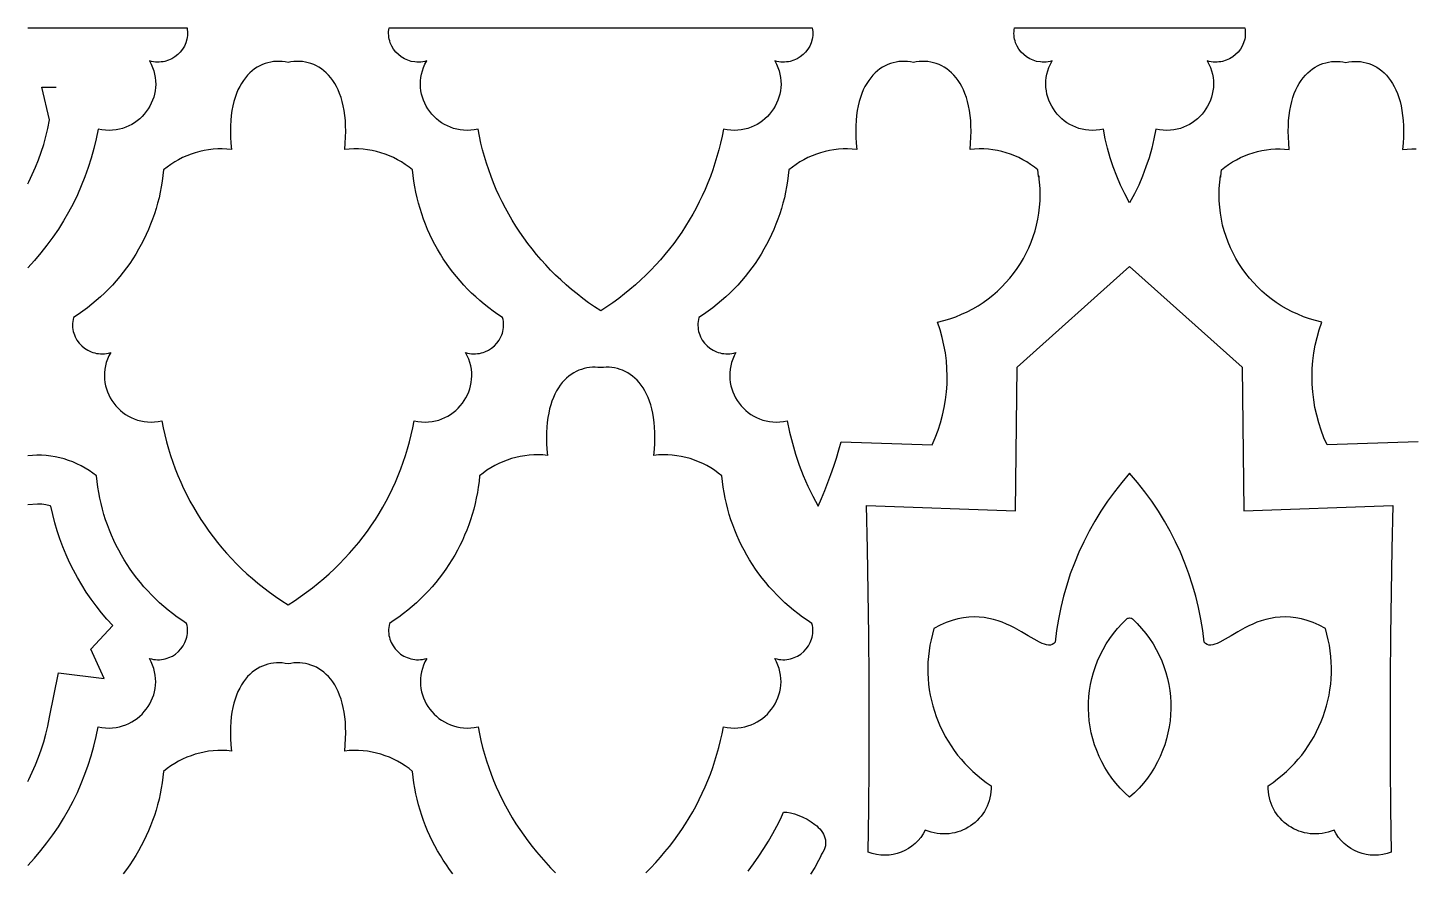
# Model space of a CAD drawing. Extents: x 50 to 3710, y -977 to -877.
# Drawn here: x 2083.3 to 2168.5, y -928.9 to -877.1 of the extents above; entities that cross this region are included whole.
import ezdxf

# ---------------------------------------------------------------- set-up
doc = ezdxf.new("R2010")
doc.units = 0
doc.layers.add('LAYER_1', color=18, linetype='CONTINUOUS')

msp = doc.modelspace()

# ---------------------------------------------------------------- linework, layer by layer
at = {"layer": 'LAYER_1'}
for points in [[(2083.276, -877.083), (2093.075, -877.083), (2093.094, -877.205), (2093.105, -877.325), (2093.107, -877.444), (2093.101, -877.561), (2093.088, -877.676), (2093.067, -877.789), (2093.004, -878.007), (2092.914, -878.213), (2092.799, -878.404), (2092.662, -878.58), (2092.505, -878.738), (2092.329, -878.876), (2092.137, -878.992), (2091.931, -879.085), (2091.713, -879.151), (2091.6, -879.174), (2091.484, -879.19), (2091.367, -879.198), (2091.248, -879.199), (2091.128, -879.191), (2091.007, -879.176), (2090.884, -879.152), (2090.761, -879.119), (2090.869, -879.323), (2090.959, -879.529), (2091.031, -879.736), (2091.085, -879.944), (2091.123, -880.151), (2091.144, -880.358), (2091.15, -880.563), (2091.14, -880.766), (2091.116, -880.966), (2091.077, -881.163), (2091.024, -881.356), (2090.958, -881.544), (2090.879, -881.727), (2090.788, -881.904), (2090.684, -882.074), (2090.57, -882.237), (2090.445, -882.392), (2090.309, -882.538), (2090.164, -882.675), (2090.009, -882.803), (2089.846, -882.92), (2089.674, -883.025), (2089.494, -883.119), (2089.307, -883.2), (2089.113, -883.268), (2088.913, -883.322), (2088.707, -883.362), (2088.496, -883.387), (2088.279, -883.396), (2088.059, -883.389), (2087.834, -883.364), (2087.607, -883.322), (2087.486, -883.921), (2087.345, -884.513), (2087.182, -885.098), (2087, -885.675), (2086.796, -886.244), (2086.573, -886.805), (2086.329, -887.356), (2086.066, -887.899), (2085.783, -888.431), (2085.481, -888.953), (2085.16, -889.464), (2084.82, -889.964), (2084.462, -890.452), (2084.085, -890.928), (2083.689, -891.391), (2083.276, -891.842)], [(2168.803, -902.531), (2163.21, -902.734), (2163.014, -902.285), (2162.841, -901.829), (2162.691, -901.366), (2162.565, -900.899), (2162.461, -900.427), (2162.382, -899.951), (2162.325, -899.473), (2162.292, -898.993), (2162.283, -898.512), (2162.297, -898.031), (2162.335, -897.55), (2162.396, -897.071), (2162.481, -896.595), (2162.589, -896.122), (2162.721, -895.652), (2162.877, -895.188), (2162.494, -895.091), (2162.119, -894.977), (2161.754, -894.846), (2161.397, -894.7), (2161.051, -894.538), (2160.715, -894.361), (2160.389, -894.17), (2160.074, -893.966), (2159.77, -893.747), (2159.477, -893.516), (2159.196, -893.273), (2158.928, -893.018), (2158.672, -892.751), (2158.429, -892.473), (2158.199, -892.186), (2157.983, -891.888), (2157.78, -891.581), (2157.592, -891.265), (2157.418, -890.941), (2157.26, -890.609), (2157.117, -890.269), (2156.989, -889.923), (2156.877, -889.57), (2156.782, -889.212), (2156.703, -888.848), (2156.642, -888.479), (2156.598, -888.106), (2156.571, -887.729), (2156.563, -887.349), (2156.573, -886.966), (2156.602, -886.581), (2156.65, -886.194), (2156.65, -886.269), (2156.663, -886.202), (2156.702, -885.829), (2156.923, -885.652), (2157.151, -885.488), (2157.387, -885.335), (2157.629, -885.196), (2157.878, -885.069), (2158.133, -884.956), (2158.392, -884.855), (2158.657, -884.768), (2158.926, -884.694), (2159.198, -884.634), (2159.474, -884.588), (2159.752, -884.556), (2160.032, -884.538), (2160.314, -884.534), (2160.596, -884.544), (2160.879, -884.569), (2160.844, -884.181), (2160.823, -883.808), (2160.816, -883.451), (2160.822, -883.109), (2160.84, -882.783), (2160.87, -882.471), (2160.913, -882.174), (2160.966, -881.893), (2161.03, -881.625), (2161.105, -881.373), (2161.189, -881.134), (2161.282, -880.91), (2161.384, -880.7), (2161.495, -880.504), (2161.613, -880.322), (2161.739, -880.154), (2161.872, -879.999), (2162.011, -879.857), (2162.156, -879.729), (2162.306, -879.614), (2162.462, -879.512), (2162.622, -879.423), (2162.786, -879.347), (2162.953, -879.283), (2163.124, -879.232), (2163.297, -879.193), (2163.472, -879.167), (2163.649, -879.152), (2163.827, -879.15), (2164.005, -879.159), (2164.184, -879.18), (2164.362, -879.212), (2164.541, -879.18), (2164.72, -879.159), (2164.898, -879.15), (2165.076, -879.152), (2165.253, -879.167), (2165.428, -879.193), (2165.601, -879.232), (2165.772, -879.283), (2165.939, -879.347), (2166.103, -879.423), (2166.263, -879.512), (2166.419, -879.614), (2166.569, -879.729), (2166.714, -879.857), (2166.853, -879.999), (2166.986, -880.154), (2167.112, -880.322), (2167.23, -880.504), (2167.341, -880.7), (2167.443, -880.91), (2167.536, -881.134), (2167.62, -881.373), (2167.695, -881.625), (2167.759, -881.893), (2167.812, -882.174), (2167.854, -882.471), (2167.885, -882.783), (2167.903, -883.109), (2167.909, -883.451), (2167.902, -883.808), (2167.881, -884.181), (2167.845, -884.569), (2168.128, -884.544), (2168.411, -884.534), (2168.693, -884.538)], [(2083.276, -886.682), (2083.343, -886.556), (2083.559, -886.111), (2083.759, -885.658), (2083.942, -885.198), (2084.109, -884.73), (2084.26, -884.255), (2084.393, -883.773), (2084.51, -883.285), (2084.62, -882.739), (2084.149, -880.737), (2085.023, -880.737)], [(2121.3, -929.025), (2121.608, -928.717), (2121.907, -928.402), (2122.197, -928.08), (2122.477, -927.751), (2122.749, -927.417), (2123.012, -927.076), (2123.265, -926.729), (2123.509, -926.376), (2123.743, -926.017), (2123.968, -925.653), (2124.184, -925.283), (2124.389, -924.908), (2124.585, -924.528), (2124.771, -924.143), (2124.947, -923.753), (2125.113, -923.359), (2125.269, -922.96), (2125.415, -922.557), (2125.551, -922.149), (2125.676, -921.738), (2125.791, -921.323), (2125.895, -920.904), (2125.989, -920.482), (2126.072, -920.057), (2126.3, -920.099), (2126.524, -920.123), (2126.745, -920.131), (2126.961, -920.121), (2127.173, -920.097), (2127.379, -920.057), (2127.579, -920.002), (2127.773, -919.934), (2127.96, -919.853), (2128.139, -919.759), (2128.311, -919.654), (2128.475, -919.537), (2128.63, -919.41), (2128.775, -919.273), (2128.911, -919.126), (2129.036, -918.971), (2129.15, -918.808), (2129.253, -918.638), (2129.344, -918.461), (2129.423, -918.279), (2129.489, -918.09), (2129.542, -917.898), (2129.581, -917.701), (2129.606, -917.5), (2129.616, -917.297), (2129.61, -917.092), (2129.589, -916.886), (2129.551, -916.678), (2129.497, -916.471), (2129.425, -916.264), (2129.335, -916.058), (2129.227, -915.854), (2129.354, -915.887), (2129.479, -915.911), (2129.604, -915.927), (2129.728, -915.933), (2129.85, -915.932), (2129.97, -915.922), (2130.088, -915.904), (2130.204, -915.879), (2130.317, -915.847), (2130.427, -915.807), (2130.637, -915.708), (2130.832, -915.584), (2131.009, -915.438), (2131.166, -915.27), (2131.301, -915.085), (2131.411, -914.883), (2131.456, -914.776), (2131.495, -914.666), (2131.526, -914.554), (2131.549, -914.438), (2131.565, -914.32), (2131.572, -914.2), (2131.571, -914.078), (2131.562, -913.955), (2131.543, -913.83), (2131.515, -913.704), (2131.221, -913.51), (2130.935, -913.309), (2130.654, -913.101), (2130.381, -912.886), (2130.115, -912.663), (2129.856, -912.433), (2129.604, -912.197), (2129.36, -911.954), (2129.123, -911.705), (2128.893, -911.45), (2128.671, -911.189), (2128.457, -910.922), (2128.251, -910.649), (2128.053, -910.371), (2127.863, -910.088), (2127.681, -909.799), (2127.507, -909.506), (2127.342, -909.207), (2127.185, -908.905), (2127.037, -908.597), (2126.898, -908.286), (2126.768, -907.971), (2126.646, -907.651), (2126.534, -907.328), (2126.431, -907.002), (2126.337, -906.672), (2126.252, -906.339), (2126.177, -906.003), (2126.112, -905.664), (2126.056, -905.323), (2126.01, -904.979), (2125.974, -904.633), (2125.754, -904.456), (2125.526, -904.291), (2125.29, -904.139), (2125.048, -904), (2124.799, -903.873), (2124.544, -903.76), (2124.284, -903.659), (2124.02, -903.572), (2123.751, -903.498), (2123.478, -903.438), (2123.203, -903.392), (2122.925, -903.36), (2122.645, -903.341), (2122.363, -903.338), (2122.08, -903.348), (2121.797, -903.373), (2121.831, -902.999), (2121.852, -902.639), (2121.861, -902.294), (2121.857, -901.963), (2121.841, -901.646), (2121.814, -901.343), (2121.776, -901.053), (2121.727, -900.778), (2121.669, -900.516), (2121.601, -900.268), (2121.523, -900.033), (2121.437, -899.811), (2121.342, -899.603), (2121.24, -899.407), (2121.13, -899.225), (2121.013, -899.055), (2120.889, -898.898), (2120.759, -898.753), (2120.623, -898.621), (2120.482, -898.501), (2120.336, -898.394), (2120.185, -898.298), (2120.03, -898.215), (2119.872, -898.143), (2119.71, -898.083), (2119.546, -898.034), (2119.379, -897.997), (2119.21, -897.971), (2119.04, -897.957), (2118.869, -897.953), (2118.697, -897.961), (2118.525, -897.979), (2118.352, -897.961), (2118.18, -897.953), (2118.009, -897.957), (2117.839, -897.971), (2117.67, -897.997), (2117.503, -898.034), (2117.339, -898.083), (2117.177, -898.143), (2117.019, -898.215), (2116.864, -898.298), (2116.713, -898.394), (2116.567, -898.501), (2116.426, -898.621), (2116.29, -898.753), (2116.16, -898.898), (2116.036, -899.055), (2115.919, -899.225), (2115.809, -899.407), (2115.707, -899.603), (2115.612, -899.811), (2115.526, -900.033), (2115.448, -900.268), (2115.38, -900.516), (2115.322, -900.778), (2115.273, -901.053), (2115.235, -901.343), (2115.208, -901.646), (2115.192, -901.963), (2115.188, -902.294), (2115.197, -902.639), (2115.218, -902.999), (2115.252, -903.373), (2114.969, -903.348), (2114.686, -903.338), (2114.404, -903.341), (2114.124, -903.36), (2113.846, -903.392), (2113.571, -903.438), (2113.298, -903.498), (2113.029, -903.572), (2112.765, -903.659), (2112.505, -903.76), (2112.25, -903.873), (2112.002, -904), (2111.759, -904.139), (2111.523, -904.291), (2111.295, -904.456), (2111.075, -904.633), (2111.039, -904.979), (2110.993, -905.323), (2110.937, -905.664), (2110.872, -906.003), (2110.797, -906.339), (2110.712, -906.672), (2110.618, -907.002), (2110.515, -907.328), (2110.403, -907.651), (2110.281, -907.971), (2110.151, -908.286), (2110.012, -908.597), (2109.864, -908.905), (2109.707, -909.207), (2109.542, -909.506), (2109.368, -909.799), (2109.186, -910.088), (2108.996, -910.371), (2108.798, -910.649), (2108.592, -910.922), (2108.378, -911.189), (2108.156, -911.45), (2107.926, -911.705), (2107.689, -911.954), (2107.445, -912.197), (2107.193, -912.433), (2106.934, -912.663), (2106.668, -912.886), (2106.395, -913.101), (2106.114, -913.309), (2105.828, -913.51), (2105.534, -913.704), (2105.506, -913.83), (2105.487, -913.955), (2105.478, -914.078), (2105.477, -914.2), (2105.484, -914.32), (2105.5, -914.438), (2105.523, -914.554), (2105.554, -914.666), (2105.593, -914.776), (2105.638, -914.883), (2105.748, -915.085), (2105.883, -915.27), (2106.04, -915.438), (2106.217, -915.584), (2106.412, -915.708), (2106.622, -915.807), (2106.732, -915.847), (2106.845, -915.879), (2106.961, -915.904), (2107.079, -915.922), (2107.199, -915.932), (2107.321, -915.933), (2107.445, -915.927), (2107.57, -915.911), (2107.695, -915.887), (2107.822, -915.854), (2107.714, -916.058), (2107.624, -916.264), (2107.552, -916.471), (2107.498, -916.678), (2107.46, -916.886), (2107.439, -917.092), (2107.433, -917.297), (2107.443, -917.5), (2107.468, -917.701), (2107.507, -917.898), (2107.56, -918.09), (2107.626, -918.279), (2107.705, -918.461), (2107.796, -918.638), (2107.899, -918.808), (2108.013, -918.971), (2108.138, -919.126), (2108.274, -919.273), (2108.419, -919.41), (2108.574, -919.537), (2108.738, -919.654), (2108.91, -919.759), (2109.089, -919.853), (2109.276, -919.934), (2109.47, -920.002), (2109.67, -920.057), (2109.876, -920.097), (2110.088, -920.121), (2110.304, -920.131), (2110.525, -920.123), (2110.749, -920.099), (2110.977, -920.057), (2111.06, -920.482), (2111.154, -920.904), (2111.258, -921.323), (2111.373, -921.738), (2111.498, -922.149), (2111.634, -922.557), (2111.78, -922.96), (2111.936, -923.359), (2112.102, -923.753), (2112.278, -924.143), (2112.464, -924.528), (2112.66, -924.908), (2112.865, -925.283), (2113.081, -925.653), (2113.306, -926.017), (2113.54, -926.376), (2113.784, -926.729), (2114.037, -927.076), (2114.3, -927.417), (2114.572, -927.751), (2114.852, -928.08), (2115.142, -928.402), (2115.441, -928.717), (2115.749, -929.025)], [(2083.276, -928.576), (2083.689, -928.125), (2084.085, -927.662), (2084.462, -927.186), (2084.82, -926.698), (2085.16, -926.198), (2085.482, -925.687), (2085.784, -925.165), (2086.066, -924.633), (2086.329, -924.091), (2086.573, -923.539), (2086.796, -922.978), (2087, -922.409), (2087.182, -921.832), (2087.345, -921.247), (2087.486, -920.655), (2087.607, -920.057), (2087.834, -920.099), (2088.059, -920.123), (2088.279, -920.131), (2088.496, -920.121), (2088.707, -920.097), (2088.913, -920.057), (2089.113, -920.002), (2089.307, -919.934), (2089.494, -919.853), (2089.674, -919.759), (2089.846, -919.654), (2090.009, -919.537), (2090.164, -919.41), (2090.309, -919.273), (2090.445, -919.126), (2090.57, -918.971), (2090.684, -918.808), (2090.788, -918.638), (2090.879, -918.461), (2090.958, -918.279), (2091.024, -918.09), (2091.077, -917.898), (2091.116, -917.701), (2091.14, -917.5), (2091.15, -917.297), (2091.144, -917.092), (2091.123, -916.886), (2091.085, -916.678), (2091.031, -916.471), (2090.959, -916.264), (2090.869, -916.058), (2090.761, -915.854), (2090.888, -915.887), (2091.014, -915.911), (2091.139, -915.927), (2091.262, -915.933), (2091.384, -915.932), (2091.505, -915.922), (2091.623, -915.904), (2091.738, -915.879), (2091.851, -915.847), (2091.962, -915.807), (2092.172, -915.708), (2092.366, -915.584), (2092.543, -915.438), (2092.7, -915.27), (2092.835, -915.085), (2092.945, -914.883), (2092.991, -914.776), (2093.029, -914.666), (2093.06, -914.554), (2093.083, -914.438), (2093.099, -914.32), (2093.107, -914.2), (2093.106, -914.078), (2093.096, -913.955), (2093.077, -913.83), (2093.049, -913.704), (2092.756, -913.51), (2092.469, -913.309), (2092.189, -913.101), (2091.916, -912.886), (2091.649, -912.663), (2091.39, -912.433), (2091.139, -912.197), (2090.894, -911.954), (2090.657, -911.705), (2090.427, -911.45), (2090.206, -911.189), (2089.992, -910.922), (2089.785, -910.649), (2089.587, -910.371), (2089.397, -910.088), (2089.215, -909.799), (2089.041, -909.506), (2088.876, -909.207), (2088.72, -908.905), (2088.572, -908.597), (2088.432, -908.286), (2088.302, -907.971), (2088.18, -907.651), (2088.068, -907.328), (2087.965, -907.002), (2087.871, -906.672), (2087.786, -906.339), (2087.711, -906.003), (2087.646, -905.664), (2087.59, -905.323), (2087.544, -904.979), (2087.508, -904.633), (2087.282, -904.46), (2087.048, -904.298), (2086.808, -904.149), (2086.56, -904.013), (2086.307, -903.889), (2086.049, -903.778), (2085.785, -903.68), (2085.517, -903.594), (2085.246, -903.522), (2084.97, -903.463), (2084.692, -903.418), (2084.412, -903.386), (2084.129, -903.368), (2083.845, -903.364), (2083.561, -903.374), (2083.276, -903.398)], [(2083.276, -923.416), (2083.343, -923.29), (2083.559, -922.845), (2083.759, -922.392), (2083.942, -921.932), (2084.109, -921.464), (2084.26, -920.989), (2084.393, -920.508), (2084.51, -920.02), (2084.62, -919.473), (2085.171, -916.735), (2087.982, -917.08), (2087.168, -915.288), (2088.509, -913.835), (2088.153, -913.445), (2087.812, -913.044), (2087.486, -912.631), (2087.175, -912.209), (2086.88, -911.777), (2086.6, -911.335), (2086.336, -910.885), (2086.087, -910.425), (2085.856, -909.958), (2085.64, -909.483), (2085.442, -909), (2085.26, -908.511), (2085.095, -908.015), (2084.948, -907.513), (2084.818, -907.006), (2084.706, -906.493), (2084.653, -906.475), (2084.399, -906.414), (2084.139, -906.378), (2083.877, -906.368), (2083.276, -906.404)], [(2109.435, -929.094), (2109.228, -928.822), (2109.03, -928.543), (2108.84, -928.26), (2108.658, -927.972), (2108.485, -927.678), (2108.319, -927.38), (2108.163, -927.077), (2108.015, -926.77), (2107.875, -926.458), (2107.745, -926.143), (2107.624, -925.824), (2107.511, -925.501), (2107.408, -925.174), (2107.314, -924.844), (2107.23, -924.511), (2107.155, -924.175), (2107.089, -923.837), (2107.033, -923.495), (2106.988, -923.151), (2106.952, -922.805), (2106.731, -922.628), (2106.503, -922.464), (2106.267, -922.312), (2106.025, -922.172), (2105.776, -922.046), (2105.522, -921.932), (2105.262, -921.832), (2104.997, -921.744), (2104.728, -921.671), (2104.456, -921.611), (2104.18, -921.564), (2103.902, -921.532), (2103.622, -921.514), (2103.34, -921.51), (2103.058, -921.52), (2102.775, -921.546), (2102.81, -921.157), (2102.831, -920.785), (2102.838, -920.428), (2102.833, -920.086), (2102.814, -919.759), (2102.784, -919.447), (2102.741, -919.151), (2102.688, -918.869), (2102.624, -918.602), (2102.55, -918.349), (2102.465, -918.111), (2102.372, -917.887), (2102.27, -917.677), (2102.159, -917.481), (2102.041, -917.298), (2101.915, -917.13), (2101.782, -916.975), (2101.643, -916.834), (2101.498, -916.705), (2101.348, -916.59), (2101.192, -916.488), (2101.033, -916.399), (2100.869, -916.323), (2100.701, -916.259), (2100.531, -916.208), (2100.357, -916.17), (2100.182, -916.143), (2100.005, -916.128), (2099.828, -916.126), (2099.649, -916.135), (2099.47, -916.156), (2099.292, -916.189), (2099.113, -916.156), (2098.934, -916.135), (2098.756, -916.126), (2098.578, -916.128), (2098.401, -916.143), (2098.226, -916.17), (2098.053, -916.208), (2097.882, -916.259), (2097.715, -916.323), (2097.551, -916.399), (2097.391, -916.488), (2097.235, -916.59), (2097.085, -916.705), (2096.94, -916.834), (2096.801, -916.975), (2096.668, -917.13), (2096.542, -917.298), (2096.424, -917.481), (2096.314, -917.677), (2096.211, -917.887), (2096.118, -918.111), (2096.034, -918.349), (2095.959, -918.602), (2095.895, -918.869), (2095.842, -919.151), (2095.8, -919.447), (2095.769, -919.759), (2095.751, -920.086), (2095.745, -920.428), (2095.753, -920.785), (2095.774, -921.157), (2095.809, -921.546), (2095.526, -921.52), (2095.243, -921.51), (2094.961, -921.514), (2094.681, -921.532), (2094.403, -921.564), (2094.128, -921.611), (2093.855, -921.671), (2093.586, -921.744), (2093.322, -921.832), (2093.062, -921.932), (2092.807, -922.046), (2092.558, -922.172), (2092.316, -922.312), (2092.08, -922.464), (2091.852, -922.628), (2091.632, -922.805), (2091.596, -923.151), (2091.55, -923.495), (2091.494, -923.837), (2091.429, -924.175), (2091.354, -924.511), (2091.269, -924.844), (2091.175, -925.174), (2091.072, -925.501), (2090.96, -925.824), (2090.838, -926.143), (2090.708, -926.458), (2090.569, -926.77), (2090.421, -927.077), (2090.264, -927.38), (2090.099, -927.678), (2089.925, -927.972), (2089.743, -928.26), (2089.553, -928.543), (2089.355, -928.822), (2089.149, -929.094)], [(2127.59, -928.927), (2127.929, -928.473), (2128.253, -928.012), (2128.56, -927.548), (2128.847, -927.083), (2129.113, -926.623), (2129.356, -926.169), (2129.575, -925.727), (2129.766, -925.299), (2129.971, -925.312), (2130.2, -925.351), (2130.447, -925.415), (2130.704, -925.502), (2130.966, -925.611), (2131.224, -925.74), (2131.472, -925.889), (2131.702, -926.056), (2131.809, -926.146), (2131.909, -926.24), (2132.002, -926.338), (2132.085, -926.44), (2132.16, -926.545), (2132.224, -926.653), (2132.277, -926.765), (2132.318, -926.88), (2132.345, -926.998), (2132.36, -927.118), (2132.359, -927.241), (2132.343, -927.367), (2132.311, -927.494), (2132.261, -927.624), (2132.194, -927.756), (2132.107, -927.89), (2132.019, -928.086), (2131.92, -928.286), (2131.69, -928.699), (2131.423, -929.126)]]:
    msp.add_lwpolyline(points, dxfattribs=at)
for points in [[(2118.524, -894.488), (2118.148, -894.241), (2117.78, -893.985), (2117.42, -893.722), (2117.069, -893.451), (2116.726, -893.172), (2116.392, -892.885), (2116.066, -892.591), (2115.749, -892.29), (2115.441, -891.982), (2115.142, -891.667), (2114.852, -891.345), (2114.572, -891.017), (2114.3, -890.682), (2114.037, -890.341), (2113.784, -889.994), (2113.54, -889.641), (2113.306, -889.283), (2113.081, -888.918), (2112.865, -888.548), (2112.66, -888.173), (2112.464, -887.793), (2112.278, -887.408), (2112.102, -887.019), (2111.936, -886.624), (2111.78, -886.225), (2111.634, -885.822), (2111.498, -885.415), (2111.373, -885.004), (2111.258, -884.589), (2111.154, -884.17), (2111.06, -883.748), (2110.977, -883.322), (2110.749, -883.364), (2110.525, -883.389), (2110.304, -883.396), (2110.088, -883.387), (2109.876, -883.362), (2109.67, -883.322), (2109.47, -883.268), (2109.276, -883.2), (2109.089, -883.119), (2108.91, -883.025), (2108.738, -882.92), (2108.574, -882.803), (2108.419, -882.675), (2108.274, -882.538), (2108.138, -882.392), (2108.013, -882.237), (2107.899, -882.074), (2107.796, -881.904), (2107.705, -881.727), (2107.626, -881.544), (2107.56, -881.356), (2107.507, -881.163), (2107.468, -880.966), (2107.443, -880.766), (2107.433, -880.563), (2107.439, -880.358), (2107.46, -880.151), (2107.498, -879.944), (2107.552, -879.736), (2107.624, -879.529), (2107.714, -879.323), (2107.822, -879.119), (2107.699, -879.152), (2107.577, -879.176), (2107.455, -879.191), (2107.335, -879.199), (2107.216, -879.198), (2107.099, -879.19), (2106.871, -879.151), (2106.653, -879.085), (2106.446, -878.992), (2106.254, -878.876), (2106.079, -878.738), (2105.921, -878.58), (2105.784, -878.404), (2105.669, -878.213), (2105.58, -878.007), (2105.544, -877.899), (2105.516, -877.789), (2105.495, -877.676), (2105.482, -877.561), (2105.476, -877.444), (2105.479, -877.325), (2105.489, -877.205), (2105.508, -877.083), (2131.54, -877.083), (2131.56, -877.205), (2131.57, -877.325), (2131.572, -877.444), (2131.567, -877.561), (2131.553, -877.676), (2131.532, -877.789), (2131.469, -878.007), (2131.379, -878.213), (2131.265, -878.404), (2131.128, -878.58), (2130.97, -878.738), (2130.794, -878.876), (2130.602, -878.992), (2130.396, -879.085), (2130.178, -879.151), (2130.065, -879.174), (2129.95, -879.19), (2129.833, -879.198), (2129.714, -879.199), (2129.594, -879.191), (2129.472, -879.176), (2129.35, -879.152), (2129.227, -879.119), (2129.335, -879.323), (2129.424, -879.529), (2129.496, -879.736), (2129.551, -879.944), (2129.588, -880.151), (2129.61, -880.358), (2129.615, -880.563), (2129.606, -880.766), (2129.581, -880.966), (2129.542, -881.163), (2129.489, -881.356), (2129.423, -881.544), (2129.344, -881.727), (2129.253, -881.904), (2129.15, -882.074), (2129.036, -882.237), (2128.91, -882.392), (2128.775, -882.538), (2128.629, -882.675), (2128.475, -882.803), (2128.311, -882.92), (2128.139, -883.025), (2127.959, -883.119), (2127.772, -883.2), (2127.579, -883.268), (2127.378, -883.322), (2127.172, -883.362), (2126.961, -883.387), (2126.745, -883.396), (2126.524, -883.389), (2126.3, -883.364), (2126.072, -883.322), (2125.989, -883.748), (2125.895, -884.17), (2125.79, -884.589), (2125.676, -885.004), (2125.55, -885.415), (2125.415, -885.822), (2125.269, -886.225), (2125.113, -886.624), (2124.947, -887.019), (2124.771, -887.408), (2124.585, -887.793), (2124.389, -888.173), (2124.183, -888.548), (2123.968, -888.918), (2123.743, -889.283), (2123.509, -889.641), (2123.265, -889.994), (2123.012, -890.341), (2122.749, -890.682), (2122.477, -891.017), (2122.196, -891.345), (2121.906, -891.667), (2121.607, -891.982), (2121.299, -892.29), (2120.983, -892.591), (2120.657, -892.885), (2120.323, -893.172), (2119.98, -893.451), (2119.629, -893.722), (2119.269, -893.985), (2118.901, -894.241)], [(2151.06, -887.839), (2150.768, -887.304), (2150.504, -886.759), (2150.266, -886.205), (2150.054, -885.643), (2149.867, -885.074), (2149.704, -884.497), (2149.563, -883.913), (2149.445, -883.322), (2149.217, -883.364), (2148.992, -883.389), (2148.772, -883.396), (2148.556, -883.387), (2148.344, -883.362), (2148.138, -883.322), (2147.938, -883.268), (2147.744, -883.2), (2147.557, -883.119), (2147.377, -883.025), (2147.206, -882.92), (2147.042, -882.803), (2146.887, -882.675), (2146.742, -882.538), (2146.606, -882.392), (2146.481, -882.237), (2146.367, -882.074), (2146.264, -881.904), (2146.172, -881.727), (2146.093, -881.544), (2146.027, -881.356), (2145.975, -881.163), (2145.936, -880.966), (2145.911, -880.766), (2145.901, -880.563), (2145.907, -880.358), (2145.928, -880.151), (2145.966, -879.944), (2146.02, -879.736), (2146.092, -879.529), (2146.182, -879.323), (2146.29, -879.119), (2146.167, -879.152), (2146.044, -879.176), (2145.923, -879.191), (2145.803, -879.199), (2145.684, -879.198), (2145.567, -879.19), (2145.339, -879.151), (2145.12, -879.085), (2144.914, -878.992), (2144.722, -878.876), (2144.546, -878.738), (2144.389, -878.58), (2144.252, -878.404), (2144.137, -878.213), (2144.047, -878.007), (2144.012, -877.899), (2143.984, -877.789), (2143.963, -877.676), (2143.95, -877.561), (2143.944, -877.444), (2143.947, -877.325), (2143.957, -877.205), (2143.976, -877.083), (2151.06, -877.083), (2158.144, -877.083), (2158.164, -877.205), (2158.174, -877.325), (2158.176, -877.444), (2158.171, -877.561), (2158.157, -877.676), (2158.136, -877.789), (2158.073, -878.007), (2157.983, -878.213), (2157.869, -878.404), (2157.732, -878.58), (2157.574, -878.738), (2157.398, -878.876), (2157.206, -878.992), (2157, -879.085), (2156.782, -879.151), (2156.669, -879.174), (2156.554, -879.19), (2156.437, -879.198), (2156.318, -879.199), (2156.198, -879.191), (2156.076, -879.176), (2155.954, -879.152), (2155.831, -879.119), (2155.939, -879.323), (2156.028, -879.529), (2156.1, -879.736), (2156.155, -879.944), (2156.192, -880.151), (2156.214, -880.358), (2156.219, -880.563), (2156.21, -880.766), (2156.185, -880.966), (2156.146, -881.163), (2156.093, -881.356), (2156.027, -881.544), (2155.948, -881.727), (2155.857, -881.904), (2155.754, -882.074), (2155.639, -882.237), (2155.514, -882.392), (2155.379, -882.538), (2155.233, -882.675), (2155.079, -882.803), (2154.915, -882.92), (2154.743, -883.025), (2154.563, -883.119), (2154.376, -883.2), (2154.183, -883.268), (2153.982, -883.322), (2153.776, -883.362), (2153.565, -883.387), (2153.349, -883.396), (2153.128, -883.389), (2152.904, -883.364), (2152.676, -883.322), (2152.557, -883.913), (2152.417, -884.497), (2152.253, -885.074), (2152.066, -885.643), (2151.855, -886.205), (2151.617, -886.759), (2151.353, -887.304)], [(2099.292, -879.212), (2099.113, -879.18), (2098.934, -879.159), (2098.756, -879.15), (2098.578, -879.152), (2098.401, -879.167), (2098.226, -879.193), (2098.053, -879.232), (2097.882, -879.283), (2097.715, -879.347), (2097.551, -879.423), (2097.391, -879.512), (2097.235, -879.614), (2097.085, -879.729), (2096.94, -879.857), (2096.801, -879.999), (2096.668, -880.154), (2096.542, -880.322), (2096.424, -880.504), (2096.314, -880.7), (2096.211, -880.91), (2096.118, -881.134), (2096.034, -881.373), (2095.959, -881.625), (2095.895, -881.893), (2095.842, -882.174), (2095.8, -882.471), (2095.769, -882.783), (2095.751, -883.109), (2095.745, -883.451), (2095.753, -883.808), (2095.774, -884.181), (2095.809, -884.569), (2095.526, -884.544), (2095.243, -884.534), (2094.961, -884.538), (2094.681, -884.556), (2094.403, -884.588), (2094.128, -884.634), (2093.855, -884.694), (2093.586, -884.768), (2093.322, -884.855), (2093.062, -884.956), (2092.807, -885.069), (2092.558, -885.196), (2092.316, -885.335), (2092.08, -885.488), (2091.852, -885.652), (2091.632, -885.829), (2091.596, -886.175), (2091.55, -886.519), (2091.494, -886.86), (2091.429, -887.199), (2091.354, -887.535), (2091.269, -887.868), (2091.175, -888.198), (2091.072, -888.524), (2090.96, -888.847), (2090.838, -889.167), (2090.708, -889.482), (2090.569, -889.794), (2090.421, -890.101), (2090.264, -890.404), (2090.099, -890.702), (2089.925, -890.995), (2089.743, -891.284), (2089.553, -891.567), (2089.355, -891.845), (2089.149, -892.118), (2088.935, -892.385), (2088.713, -892.646), (2088.483, -892.902), (2088.246, -893.151), (2088.002, -893.393), (2087.75, -893.629), (2087.491, -893.859), (2087.225, -894.082), (2086.951, -894.297), (2086.671, -894.505), (2086.384, -894.706), (2086.091, -894.9), (2086.063, -895.026), (2086.044, -895.151), (2086.035, -895.274), (2086.034, -895.396), (2086.041, -895.517), (2086.057, -895.634), (2086.08, -895.75), (2086.111, -895.863), (2086.149, -895.972), (2086.195, -896.079), (2086.305, -896.281), (2086.44, -896.466), (2086.597, -896.634), (2086.774, -896.78), (2086.969, -896.904), (2087.179, -897.003), (2087.289, -897.043), (2087.402, -897.075), (2087.517, -897.1), (2087.636, -897.118), (2087.756, -897.128), (2087.878, -897.13), (2088.002, -897.123), (2088.126, -897.108), (2088.252, -897.083), (2088.379, -897.05), (2088.271, -897.254), (2088.181, -897.46), (2088.109, -897.667), (2088.055, -897.874), (2088.017, -898.082), (2087.996, -898.288), (2087.99, -898.493), (2088, -898.696), (2088.025, -898.897), (2088.064, -899.094), (2088.116, -899.286), (2088.182, -899.475), (2088.261, -899.657), (2088.353, -899.834), (2088.456, -900.005), (2088.57, -900.167), (2088.695, -900.322), (2088.831, -900.469), (2088.976, -900.606), (2089.131, -900.733), (2089.295, -900.85), (2089.466, -900.956), (2089.646, -901.049), (2089.833, -901.13), (2090.027, -901.199), (2090.227, -901.253), (2090.433, -901.293), (2090.645, -901.318), (2090.861, -901.327), (2091.081, -901.319), (2091.306, -901.295), (2091.534, -901.253), (2091.618, -901.686), (2091.714, -902.115), (2091.821, -902.541), (2091.938, -902.962), (2092.067, -903.38), (2092.206, -903.794), (2092.355, -904.204), (2092.515, -904.609), (2092.685, -905.01), (2092.866, -905.405), (2093.057, -905.796), (2093.258, -906.182), (2093.47, -906.562), (2093.691, -906.937), (2093.922, -907.306), (2094.163, -907.669), (2094.414, -908.027), (2094.674, -908.378), (2094.944, -908.723), (2095.224, -909.061), (2095.513, -909.393), (2095.811, -909.718), (2096.119, -910.035), (2096.436, -910.346), (2096.762, -910.649), (2097.097, -910.945), (2097.441, -911.233), (2097.793, -911.513), (2098.155, -911.785), (2098.525, -912.048), (2098.904, -912.304), (2099.292, -912.551), (2099.679, -912.304), (2100.058, -912.048), (2100.428, -911.785), (2100.79, -911.513), (2101.143, -911.233), (2101.487, -910.945), (2101.822, -910.649), (2102.148, -910.346), (2102.464, -910.035), (2102.772, -909.718), (2103.07, -909.393), (2103.359, -909.061), (2103.639, -908.723), (2103.909, -908.378), (2104.17, -908.027), (2104.42, -907.669), (2104.661, -907.306), (2104.893, -906.937), (2105.114, -906.562), (2105.325, -906.182), (2105.526, -905.796), (2105.717, -905.405), (2105.898, -905.01), (2106.068, -904.609), (2106.228, -904.204), (2106.378, -903.794), (2106.517, -903.38), (2106.645, -902.962), (2106.763, -902.541), (2106.869, -902.115), (2106.965, -901.686), (2107.05, -901.253), (2107.278, -901.295), (2107.502, -901.319), (2107.722, -901.327), (2107.939, -901.318), (2108.15, -901.293), (2108.356, -901.253), (2108.556, -901.199), (2108.75, -901.13), (2108.937, -901.049), (2109.117, -900.956), (2109.289, -900.85), (2109.452, -900.733), (2109.607, -900.606), (2109.752, -900.469), (2109.888, -900.322), (2110.013, -900.167), (2110.128, -900.005), (2110.231, -899.834), (2110.322, -899.657), (2110.401, -899.475), (2110.467, -899.286), (2110.52, -899.094), (2110.559, -898.897), (2110.583, -898.696), (2110.593, -898.493), (2110.588, -898.288), (2110.566, -898.082), (2110.528, -897.874), (2110.474, -897.667), (2110.402, -897.46), (2110.313, -897.254), (2110.205, -897.05), (2110.331, -897.083), (2110.457, -897.108), (2110.582, -897.123), (2110.705, -897.13), (2110.828, -897.128), (2110.948, -897.118), (2111.066, -897.1), (2111.182, -897.075), (2111.295, -897.043), (2111.405, -897.003), (2111.615, -896.904), (2111.809, -896.78), (2111.986, -896.634), (2112.143, -896.466), (2112.278, -896.281), (2112.389, -896.079), (2112.434, -895.972), (2112.472, -895.863), (2112.503, -895.75), (2112.527, -895.634), (2112.542, -895.517), (2112.55, -895.396), (2112.549, -895.274), (2112.539, -895.151), (2112.52, -895.026), (2112.492, -894.9), (2112.199, -894.706), (2111.912, -894.505), (2111.632, -894.297), (2111.359, -894.082), (2111.093, -893.859), (2110.833, -893.629), (2110.582, -893.393), (2110.337, -893.151), (2110.1, -892.902), (2109.871, -892.646), (2109.649, -892.385), (2109.435, -892.118), (2109.228, -891.845), (2109.03, -891.567), (2108.84, -891.284), (2108.658, -890.995), (2108.485, -890.702), (2108.319, -890.404), (2108.163, -890.101), (2108.015, -889.794), (2107.875, -889.482), (2107.745, -889.167), (2107.624, -888.847), (2107.511, -888.524), (2107.408, -888.198), (2107.314, -887.868), (2107.23, -887.535), (2107.155, -887.199), (2107.089, -886.86), (2107.033, -886.519), (2106.988, -886.175), (2106.952, -885.829), (2106.731, -885.652), (2106.503, -885.488), (2106.267, -885.335), (2106.025, -885.196), (2105.776, -885.069), (2105.522, -884.956), (2105.262, -884.855), (2104.997, -884.768), (2104.728, -884.694), (2104.456, -884.634), (2104.18, -884.588), (2103.902, -884.556), (2103.622, -884.538), (2103.34, -884.534), (2103.058, -884.544), (2102.775, -884.569), (2102.81, -884.181), (2102.831, -883.808), (2102.838, -883.451), (2102.833, -883.109), (2102.814, -882.783), (2102.784, -882.471), (2102.741, -882.174), (2102.688, -881.893), (2102.624, -881.625), (2102.55, -881.373), (2102.465, -881.134), (2102.372, -880.91), (2102.27, -880.7), (2102.159, -880.504), (2102.041, -880.322), (2101.915, -880.154), (2101.782, -879.999), (2101.643, -879.857), (2101.498, -879.729), (2101.348, -879.614), (2101.192, -879.512), (2101.033, -879.423), (2100.869, -879.347), (2100.701, -879.283), (2100.531, -879.232), (2100.357, -879.193), (2100.182, -879.167), (2100.005, -879.152), (2099.828, -879.15), (2099.649, -879.159), (2099.47, -879.18)], [(2099.292, -879.212), (2099.113, -879.18), (2098.934, -879.159), (2098.756, -879.15), (2098.578, -879.152), (2098.401, -879.167), (2098.226, -879.193), (2098.053, -879.232), (2097.882, -879.283), (2097.715, -879.347), (2097.551, -879.423), (2097.391, -879.512), (2097.235, -879.614), (2097.085, -879.729), (2096.94, -879.857), (2096.801, -879.999), (2096.668, -880.154), (2096.542, -880.322), (2096.424, -880.504), (2096.314, -880.7), (2096.211, -880.91), (2096.118, -881.134), (2096.034, -881.373), (2095.959, -881.625), (2095.895, -881.893), (2095.842, -882.174), (2095.8, -882.471), (2095.769, -882.783), (2095.751, -883.109), (2095.745, -883.451), (2095.753, -883.808), (2095.774, -884.181), (2095.809, -884.569), (2095.526, -884.544), (2095.243, -884.534), (2094.961, -884.538), (2094.681, -884.556), (2094.403, -884.588), (2094.128, -884.634), (2093.855, -884.694), (2093.586, -884.768), (2093.322, -884.855), (2093.062, -884.956), (2092.807, -885.069), (2092.558, -885.196), (2092.316, -885.335), (2092.08, -885.488), (2091.852, -885.652), (2091.632, -885.829), (2091.596, -886.175), (2091.55, -886.519), (2091.494, -886.86), (2091.429, -887.199), (2091.354, -887.535), (2091.269, -887.868), (2091.175, -888.198), (2091.072, -888.524), (2090.96, -888.847), (2090.838, -889.167), (2090.708, -889.482), (2090.569, -889.794), (2090.421, -890.101), (2090.264, -890.404), (2090.099, -890.702), (2089.925, -890.995), (2089.743, -891.284), (2089.553, -891.567), (2089.355, -891.845), (2089.149, -892.118), (2088.935, -892.385), (2088.713, -892.646), (2088.483, -892.902), (2088.246, -893.151), (2088.002, -893.393), (2087.75, -893.629), (2087.491, -893.859), (2087.225, -894.082), (2086.951, -894.297), (2086.671, -894.505), (2086.384, -894.706), (2086.091, -894.9), (2086.063, -895.026), (2086.044, -895.151), (2086.035, -895.274), (2086.034, -895.396), (2086.041, -895.517), (2086.057, -895.634), (2086.08, -895.75), (2086.111, -895.863), (2086.149, -895.972), (2086.195, -896.079), (2086.305, -896.281), (2086.44, -896.466), (2086.597, -896.634), (2086.774, -896.78), (2086.969, -896.904), (2087.179, -897.003), (2087.289, -897.043), (2087.402, -897.075), (2087.517, -897.1), (2087.636, -897.118), (2087.756, -897.128), (2087.878, -897.13), (2088.002, -897.123), (2088.126, -897.108), (2088.252, -897.083), (2088.379, -897.05), (2088.271, -897.254), (2088.181, -897.46), (2088.109, -897.667), (2088.055, -897.874), (2088.017, -898.082), (2087.996, -898.288), (2087.99, -898.493), (2088, -898.696), (2088.025, -898.897), (2088.064, -899.094), (2088.116, -899.286), (2088.182, -899.475), (2088.261, -899.657), (2088.353, -899.834), (2088.456, -900.005), (2088.57, -900.167), (2088.695, -900.322), (2088.831, -900.469), (2088.976, -900.606), (2089.131, -900.733), (2089.295, -900.85), (2089.466, -900.956), (2089.646, -901.049), (2089.833, -901.13), (2090.027, -901.199), (2090.227, -901.253), (2090.433, -901.293), (2090.645, -901.318), (2090.861, -901.327), (2091.081, -901.319), (2091.306, -901.295), (2091.534, -901.253), (2091.618, -901.686), (2091.714, -902.115), (2091.821, -902.541), (2091.938, -902.962), (2092.067, -903.38), (2092.206, -903.794), (2092.355, -904.204), (2092.515, -904.609), (2092.685, -905.01), (2092.866, -905.405), (2093.057, -905.796), (2093.258, -906.182), (2093.47, -906.562), (2093.691, -906.937), (2093.922, -907.306), (2094.163, -907.669), (2094.414, -908.027), (2094.674, -908.378), (2094.944, -908.723), (2095.224, -909.061), (2095.513, -909.393), (2095.811, -909.718), (2096.119, -910.035), (2096.436, -910.346), (2096.762, -910.649), (2097.097, -910.945), (2097.441, -911.233), (2097.793, -911.513), (2098.155, -911.785), (2098.525, -912.048), (2098.904, -912.304), (2099.292, -912.551), (2099.679, -912.304), (2100.058, -912.048), (2100.428, -911.785), (2100.79, -911.513), (2101.143, -911.233), (2101.487, -910.945), (2101.822, -910.649), (2102.148, -910.346), (2102.464, -910.035), (2102.772, -909.718), (2103.07, -909.393), (2103.359, -909.061), (2103.639, -908.723), (2103.909, -908.378), (2104.17, -908.027), (2104.42, -907.669), (2104.661, -907.306), (2104.893, -906.937), (2105.114, -906.562), (2105.325, -906.182), (2105.526, -905.796), (2105.717, -905.405), (2105.898, -905.01), (2106.068, -904.609), (2106.228, -904.204), (2106.378, -903.794), (2106.517, -903.38), (2106.645, -902.962), (2106.763, -902.541), (2106.869, -902.115), (2106.965, -901.686), (2107.05, -901.253), (2107.278, -901.295), (2107.502, -901.319), (2107.722, -901.327), (2107.939, -901.318), (2108.15, -901.293), (2108.356, -901.253), (2108.556, -901.199), (2108.75, -901.13), (2108.937, -901.049), (2109.117, -900.956), (2109.289, -900.85), (2109.452, -900.733), (2109.607, -900.606), (2109.752, -900.469), (2109.888, -900.322), (2110.013, -900.167), (2110.128, -900.005), (2110.231, -899.834), (2110.322, -899.657), (2110.401, -899.475), (2110.467, -899.286), (2110.52, -899.094), (2110.559, -898.897), (2110.583, -898.696), (2110.593, -898.493), (2110.588, -898.288), (2110.566, -898.082), (2110.528, -897.874), (2110.474, -897.667), (2110.402, -897.46), (2110.313, -897.254), (2110.205, -897.05), (2110.331, -897.083), (2110.457, -897.108), (2110.582, -897.123), (2110.705, -897.13), (2110.828, -897.128), (2110.948, -897.118), (2111.066, -897.1), (2111.182, -897.075), (2111.295, -897.043), (2111.405, -897.003), (2111.615, -896.904), (2111.809, -896.78), (2111.986, -896.634), (2112.143, -896.466), (2112.278, -896.281), (2112.389, -896.079), (2112.434, -895.972), (2112.472, -895.863), (2112.503, -895.75), (2112.527, -895.634), (2112.542, -895.517), (2112.55, -895.396), (2112.549, -895.274), (2112.539, -895.151), (2112.52, -895.026), (2112.492, -894.9), (2112.199, -894.706), (2111.912, -894.505), (2111.632, -894.297), (2111.359, -894.082), (2111.093, -893.859), (2110.833, -893.629), (2110.582, -893.393), (2110.337, -893.151), (2110.1, -892.902), (2109.871, -892.646), (2109.649, -892.385), (2109.435, -892.118), (2109.228, -891.845), (2109.03, -891.567), (2108.84, -891.284), (2108.658, -890.995), (2108.485, -890.702), (2108.319, -890.404), (2108.163, -890.101), (2108.015, -889.794), (2107.875, -889.482), (2107.745, -889.167), (2107.624, -888.847), (2107.511, -888.524), (2107.408, -888.198), (2107.314, -887.868), (2107.23, -887.535), (2107.155, -887.199), (2107.089, -886.86), (2107.033, -886.519), (2106.988, -886.175), (2106.952, -885.829), (2106.731, -885.652), (2106.503, -885.488), (2106.267, -885.335), (2106.025, -885.196), (2105.776, -885.069), (2105.522, -884.956), (2105.262, -884.855), (2104.997, -884.768), (2104.728, -884.694), (2104.456, -884.634), (2104.18, -884.588), (2103.902, -884.556), (2103.622, -884.538), (2103.34, -884.534), (2103.058, -884.544), (2102.775, -884.569), (2102.81, -884.181), (2102.831, -883.808), (2102.838, -883.451), (2102.833, -883.109), (2102.814, -882.783), (2102.784, -882.471), (2102.741, -882.174), (2102.688, -881.893), (2102.624, -881.625), (2102.55, -881.373), (2102.465, -881.134), (2102.372, -880.91), (2102.27, -880.7), (2102.159, -880.504), (2102.041, -880.322), (2101.915, -880.154), (2101.782, -879.999), (2101.643, -879.857), (2101.498, -879.729), (2101.348, -879.614), (2101.192, -879.512), (2101.033, -879.423), (2100.869, -879.347), (2100.701, -879.283), (2100.531, -879.232), (2100.357, -879.193), (2100.182, -879.167), (2100.005, -879.152), (2099.828, -879.15), (2099.649, -879.159), (2099.47, -879.18)], [(2131.899, -906.496), (2132.108, -906.013), (2132.309, -905.525), (2132.5, -905.034), (2132.682, -904.54), (2132.855, -904.042), (2133.018, -903.541), (2133.172, -903.038), (2133.317, -902.531), (2138.91, -902.734), (2139.107, -902.285), (2139.28, -901.829), (2139.429, -901.366), (2139.556, -900.899), (2139.659, -900.427), (2139.739, -899.951), (2139.795, -899.473), (2139.828, -898.993), (2139.838, -898.512), (2139.824, -898.031), (2139.786, -897.55), (2139.725, -897.071), (2139.64, -896.595), (2139.531, -896.122), (2139.399, -895.652), (2139.243, -895.188), (2139.627, -895.091), (2140.001, -894.977), (2140.367, -894.846), (2140.723, -894.7), (2141.07, -894.538), (2141.406, -894.361), (2141.732, -894.17), (2142.047, -893.966), (2142.351, -893.747), (2142.644, -893.516), (2142.924, -893.273), (2143.193, -893.018), (2143.449, -892.751), (2143.692, -892.473), (2143.922, -892.186), (2144.138, -891.888), (2144.34, -891.581), (2144.529, -891.265), (2144.702, -890.941), (2144.861, -890.609), (2145.004, -890.269), (2145.132, -889.923), (2145.243, -889.57), (2145.339, -889.212), (2145.417, -888.848), (2145.479, -888.479), (2145.523, -888.106), (2145.549, -887.729), (2145.558, -887.349), (2145.548, -886.966), (2145.519, -886.581), (2145.471, -886.194), (2145.471, -886.269), (2145.458, -886.202), (2145.418, -885.829), (2145.198, -885.652), (2144.97, -885.488), (2144.734, -885.335), (2144.491, -885.196), (2144.243, -885.069), (2143.988, -884.956), (2143.728, -884.855), (2143.464, -884.768), (2143.195, -884.694), (2142.922, -884.634), (2142.647, -884.588), (2142.369, -884.556), (2142.088, -884.538), (2141.807, -884.534), (2141.524, -884.544), (2141.241, -884.569), (2141.276, -884.181), (2141.297, -883.808), (2141.305, -883.451), (2141.299, -883.109), (2141.281, -882.783), (2141.25, -882.471), (2141.208, -882.174), (2141.155, -881.893), (2141.09, -881.625), (2141.016, -881.373), (2140.932, -881.134), (2140.839, -880.91), (2140.736, -880.7), (2140.626, -880.504), (2140.507, -880.322), (2140.382, -880.154), (2140.249, -879.999), (2140.11, -879.857), (2139.965, -879.729), (2139.814, -879.614), (2139.659, -879.512), (2139.499, -879.423), (2139.335, -879.347), (2139.168, -879.283), (2138.997, -879.232), (2138.824, -879.193), (2138.649, -879.167), (2138.472, -879.152), (2138.294, -879.15), (2138.115, -879.159), (2137.937, -879.18), (2137.758, -879.212), (2137.58, -879.18), (2137.401, -879.159), (2137.222, -879.15), (2137.044, -879.152), (2136.868, -879.167), (2136.692, -879.193), (2136.519, -879.232), (2136.349, -879.283), (2136.181, -879.347), (2136.017, -879.423), (2135.857, -879.512), (2135.702, -879.614), (2135.552, -879.729), (2135.407, -879.857), (2135.267, -879.999), (2135.135, -880.154), (2135.009, -880.322), (2134.891, -880.504), (2134.78, -880.7), (2134.678, -880.91), (2134.584, -881.134), (2134.5, -881.373), (2134.426, -881.625), (2134.362, -881.893), (2134.308, -882.174), (2134.266, -882.471), (2134.236, -882.783), (2134.217, -883.109), (2134.212, -883.451), (2134.219, -883.808), (2134.24, -884.181), (2134.275, -884.569), (2133.992, -884.544), (2133.71, -884.534), (2133.428, -884.538), (2133.148, -884.556), (2132.87, -884.588), (2132.594, -884.634), (2132.322, -884.694), (2132.053, -884.768), (2131.788, -884.855), (2131.528, -884.956), (2131.274, -885.069), (2131.025, -885.196), (2130.782, -885.335), (2130.547, -885.488), (2130.319, -885.652), (2130.098, -885.829), (2130.062, -886.175), (2130.016, -886.519), (2129.961, -886.86), (2129.895, -887.199), (2129.82, -887.535), (2129.736, -887.868), (2129.642, -888.198), (2129.539, -888.524), (2129.426, -888.847), (2129.305, -889.167), (2129.174, -889.482), (2129.035, -889.794), (2128.887, -890.101), (2128.73, -890.404), (2128.565, -890.702), (2128.392, -890.995), (2128.21, -891.284), (2128.02, -891.567), (2127.821, -891.845), (2127.615, -892.118), (2127.401, -892.385), (2127.179, -892.646), (2126.95, -892.902), (2126.713, -893.151), (2126.468, -893.393), (2126.216, -893.629), (2125.957, -893.859), (2125.691, -894.082), (2125.418, -894.297), (2125.138, -894.505), (2124.851, -894.706), (2124.557, -894.9), (2124.529, -895.026), (2124.511, -895.151), (2124.501, -895.274), (2124.5, -895.396), (2124.508, -895.517), (2124.523, -895.634), (2124.547, -895.75), (2124.578, -895.863), (2124.616, -895.972), (2124.661, -896.079), (2124.772, -896.281), (2124.906, -896.466), (2125.064, -896.634), (2125.241, -896.78), (2125.435, -896.904), (2125.645, -897.003), (2125.755, -897.043), (2125.868, -897.075), (2125.984, -897.1), (2126.102, -897.118), (2126.222, -897.128), (2126.344, -897.13), (2126.468, -897.123), (2126.593, -897.108), (2126.719, -897.083), (2126.845, -897.05), (2126.737, -897.254), (2126.648, -897.46), (2126.576, -897.667), (2126.521, -897.874), (2126.484, -898.082), (2126.462, -898.288), (2126.457, -898.493), (2126.467, -898.696), (2126.491, -898.897), (2126.53, -899.094), (2126.583, -899.286), (2126.649, -899.475), (2126.728, -899.657), (2126.819, -899.834), (2126.922, -900.005), (2127.037, -900.167), (2127.162, -900.322), (2127.297, -900.469), (2127.443, -900.606), (2127.598, -900.733), (2127.761, -900.85), (2127.933, -900.956), (2128.113, -901.049), (2128.3, -901.13), (2128.494, -901.199), (2128.694, -901.253), (2128.9, -901.293), (2129.111, -901.318), (2129.327, -901.327), (2129.548, -901.319), (2129.772, -901.295), (2130, -901.253), (2130.141, -901.945), (2130.311, -902.628), (2130.508, -903.301), (2130.733, -903.964), (2130.984, -904.616), (2131.263, -905.255), (2131.568, -905.883)], [(2151.06, -904.473), (2150.58, -905.031), (2150.125, -905.605), (2149.696, -906.194), (2149.292, -906.796), (2148.913, -907.411), (2148.56, -908.04), (2148.234, -908.68), (2147.933, -909.331), (2147.658, -909.992), (2147.409, -910.663), (2147.188, -911.344), (2146.992, -912.033), (2146.824, -912.729), (2146.682, -913.432), (2146.567, -914.142), (2146.48, -914.857), (2146.392, -914.945), (2146.295, -915.003), (2146.189, -915.035), (2146.074, -915.041), (2145.949, -915.025), (2145.816, -914.987), (2145.673, -914.932), (2145.521, -914.86), (2145.188, -914.677), (2144.819, -914.456), (2144.412, -914.214), (2143.967, -913.969), (2143.73, -913.851), (2143.484, -913.738), (2143.228, -913.634), (2142.963, -913.54), (2142.688, -913.459), (2142.403, -913.392), (2142.109, -913.342), (2141.805, -913.312), (2141.491, -913.302), (2141.168, -913.316), (2140.835, -913.356), (2140.492, -913.423), (2140.139, -913.521), (2139.776, -913.651), (2139.404, -913.816), (2139.021, -914.017), (2138.923, -914.358), (2138.841, -914.701), (2138.772, -915.044), (2138.719, -915.388), (2138.679, -915.733), (2138.654, -916.077), (2138.643, -916.42), (2138.646, -916.763), (2138.663, -917.104), (2138.694, -917.443), (2138.738, -917.78), (2138.795, -918.115), (2138.866, -918.447), (2138.949, -918.775), (2139.046, -919.1), (2139.156, -919.42), (2139.278, -919.736), (2139.413, -920.047), (2139.56, -920.353), (2139.719, -920.654), (2139.891, -920.948), (2140.074, -921.236), (2140.27, -921.517), (2140.477, -921.791), (2140.695, -922.057), (2140.925, -922.315), (2141.167, -922.565), (2141.419, -922.806), (2141.683, -923.038), (2141.957, -923.261), (2142.242, -923.473), (2142.537, -923.676), (2142.539, -923.871), (2142.527, -924.062), (2142.503, -924.249), (2142.468, -924.431), (2142.421, -924.608), (2142.363, -924.78), (2142.294, -924.946), (2142.215, -925.107), (2142.127, -925.261), (2142.03, -925.409), (2141.924, -925.55), (2141.809, -925.684), (2141.687, -925.811), (2141.558, -925.93), (2141.421, -926.041), (2141.279, -926.143), (2141.13, -926.237), (2140.975, -926.322), (2140.816, -926.398), (2140.652, -926.464), (2140.484, -926.521), (2140.312, -926.567), (2140.137, -926.603), (2139.959, -926.628), (2139.778, -926.642), (2139.596, -926.645), (2139.413, -926.636), (2139.228, -926.615), (2139.043, -926.582), (2138.857, -926.536), (2138.672, -926.477), (2138.488, -926.405), (2138.359, -926.638), (2138.21, -926.854), (2138.044, -927.053), (2137.861, -927.233), (2137.664, -927.395), (2137.454, -927.538), (2137.232, -927.66), (2137, -927.762), (2136.759, -927.844), (2136.512, -927.903), (2136.26, -927.94), (2136.003, -927.954), (2135.745, -927.945), (2135.486, -927.912), (2135.228, -927.854), (2134.972, -927.77), (2135.007, -925.106), (2135.028, -922.442), (2135.035, -919.778), (2135.029, -917.114), (2135.009, -914.45), (2134.975, -911.786), (2134.927, -909.122), (2134.865, -906.458), (2144.029, -906.773), (2144.136, -897.954), (2151.06, -891.76), (2157.985, -897.954), (2158.092, -906.773), (2167.255, -906.458), (2167.194, -909.122), (2167.146, -911.786), (2167.112, -914.45), (2167.092, -917.114), (2167.085, -919.778), (2167.093, -922.442), (2167.114, -925.106), (2167.149, -927.77), (2166.893, -927.854), (2166.635, -927.912), (2166.376, -927.945), (2166.117, -927.954), (2165.861, -927.94), (2165.608, -927.903), (2165.361, -927.844), (2165.121, -927.762), (2164.889, -927.66), (2164.667, -927.538), (2164.456, -927.395), (2164.259, -927.233), (2164.076, -927.053), (2163.91, -926.854), (2163.762, -926.638), (2163.632, -926.405), (2163.448, -926.477), (2163.263, -926.536), (2163.078, -926.582), (2162.893, -926.615), (2162.708, -926.636), (2162.524, -926.645), (2162.342, -926.642), (2162.162, -926.628), (2161.984, -926.603), (2161.809, -926.567), (2161.637, -926.521), (2161.469, -926.464), (2161.305, -926.398), (2161.145, -926.322), (2160.991, -926.237), (2160.842, -926.143), (2160.699, -926.041), (2160.563, -925.93), (2160.433, -925.811), (2160.311, -925.684), (2160.197, -925.55), (2160.091, -925.409), (2159.993, -925.261), (2159.905, -925.107), (2159.827, -924.946), (2159.758, -924.78), (2159.7, -924.608), (2159.653, -924.431), (2159.617, -924.249), (2159.593, -924.062), (2159.582, -923.871), (2159.583, -923.676), (2159.879, -923.473), (2160.164, -923.261), (2160.438, -923.038), (2160.701, -922.806), (2160.954, -922.565), (2161.195, -922.315), (2161.425, -922.057), (2161.644, -921.791), (2161.851, -921.517), (2162.046, -921.236), (2162.23, -920.948), (2162.401, -920.654), (2162.561, -920.353), (2162.708, -920.047), (2162.843, -919.736), (2162.965, -919.42), (2163.074, -919.1), (2163.171, -918.775), (2163.255, -918.447), (2163.326, -918.115), (2163.383, -917.78), (2163.427, -917.443), (2163.457, -917.104), (2163.474, -916.763), (2163.477, -916.42), (2163.466, -916.077), (2163.441, -915.733), (2163.402, -915.388), (2163.348, -915.044), (2163.28, -914.701), (2163.197, -914.358), (2163.1, -914.017), (2162.717, -913.816), (2162.344, -913.651), (2161.982, -913.521), (2161.629, -913.423), (2161.286, -913.356), (2160.953, -913.316), (2160.629, -913.302), (2160.316, -913.312), (2160.012, -913.342), (2159.717, -913.392), (2159.433, -913.459), (2159.158, -913.54), (2158.892, -913.634), (2158.637, -913.738), (2158.39, -913.851), (2158.154, -913.969), (2157.709, -914.214), (2157.302, -914.456), (2156.932, -914.677), (2156.6, -914.86), (2156.448, -914.932), (2156.305, -914.987), (2156.171, -915.025), (2156.047, -915.041), (2155.932, -915.035), (2155.826, -915.003), (2155.729, -914.945), (2155.641, -914.857), (2155.553, -914.142), (2155.439, -913.432), (2155.297, -912.729), (2155.128, -912.033), (2154.933, -911.344), (2154.711, -910.663), (2154.463, -909.992), (2154.188, -909.331), (2153.887, -908.68), (2153.56, -908.04), (2153.207, -907.411), (2152.829, -906.796), (2152.425, -906.194), (2151.995, -905.605), (2151.54, -905.031)], [(2151.06, -924.39), (2150.759, -924.112), (2150.477, -923.822), (2150.214, -923.521), (2149.97, -923.21), (2149.745, -922.889), (2149.539, -922.559), (2149.352, -922.221), (2149.184, -921.876), (2149.035, -921.524), (2148.905, -921.166), (2148.794, -920.804), (2148.702, -920.437), (2148.63, -920.067), (2148.576, -919.695), (2148.541, -919.32), (2148.526, -918.945), (2148.529, -918.569), (2148.552, -918.193), (2148.594, -917.819), (2148.655, -917.447), (2148.735, -917.078), (2148.835, -916.712), (2148.953, -916.351), (2149.091, -915.995), (2149.248, -915.645), (2149.424, -915.301), (2149.62, -914.965), (2149.834, -914.637), (2150.068, -914.318), (2150.322, -914.009), (2150.594, -913.711), (2150.886, -913.424), (2150.909, -913.404), (2150.939, -913.387), (2150.986, -913.372), (2151.06, -913.361), (2151.135, -913.372), (2151.182, -913.387), (2151.234, -913.424), (2151.526, -913.711), (2151.799, -914.009), (2152.052, -914.318), (2152.286, -914.637), (2152.501, -914.965), (2152.696, -915.301), (2152.873, -915.645), (2153.03, -915.995), (2153.167, -916.351), (2153.286, -916.712), (2153.385, -917.078), (2153.466, -917.447), (2153.527, -917.819), (2153.569, -918.193), (2153.591, -918.569), (2153.595, -918.945), (2153.579, -919.32), (2153.545, -919.695), (2153.491, -920.067), (2153.418, -920.437), (2153.326, -920.804), (2153.215, -921.166), (2153.085, -921.524), (2152.936, -921.876), (2152.768, -922.221), (2152.581, -922.559), (2152.375, -922.889), (2152.15, -923.21), (2151.906, -923.521), (2151.643, -923.822), (2151.361, -924.112)]]:
    msp.add_lwpolyline(points, close=True, dxfattribs=at)

doc.saveas('drawing.dxf')
